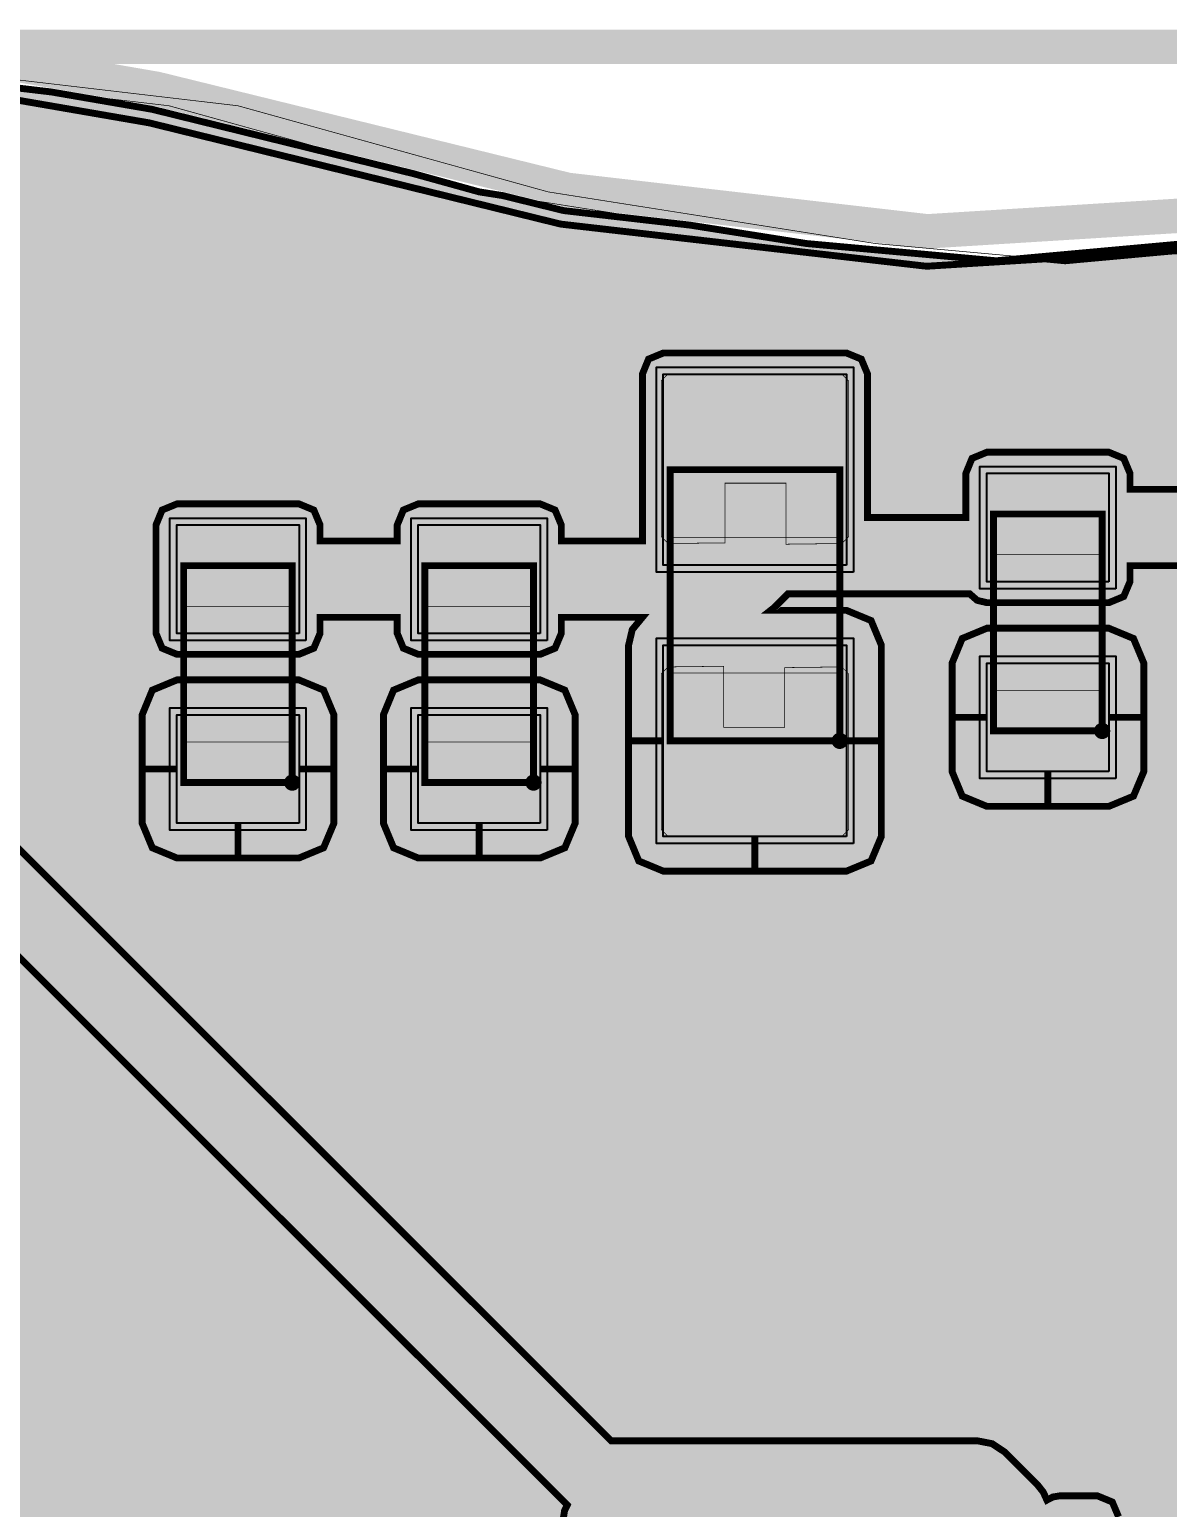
# Model space of a CAD drawing. Header units: millimetres. Extents: x 6.1 to 72.4, y 74.5 to 143.5.
# Drawn here: x 28.82 to 37.2, y 126.57 to 137.47 of the extents above; entities that cross this region are included whole.
import ezdxf

# ---------------------------------------------------------------- set-up
doc = ezdxf.new("R2010")
doc.units = ezdxf.units.MM
doc.header["$MEASUREMENT"] = 0
for name, color, linetype, true_color in [('Board-Outline-Layer', 7, 'Continuous', 0xff00ff), ('Bottom-Layer', 7, 'Continuous', 0x0000ff), ('Component-Marking-Layer', 7, 'Continuous', 0x66ffcc), ('Component-Shape-Layer', 7, 'Continuous', 0x00cccc), ('Pin-Soldering-Layer', 7, 'Continuous', 0xcc9999), ('Top-Layer', 7, 'Continuous', 0xff0000), ('Top-Paste-Mask-Layer', 7, 'Continuous', 0x808080), ('Top-Silkscreen-Layer', 7, 'Continuous', 0xffcc00), ('Top-Solder-Mask-Layer', 7, 'Continuous', 0x800080)]:
    doc.layers.add(name, color=color, linetype=linetype, true_color=true_color)

msp = doc.modelspace()

# ---------------------------------------------------------------- hatches: boundary and pattern name
at = {"layer": 'Bottom-Layer'}
msp.add_hatch(color=256, dxfattribs=at).paths.add_polyline_path([(27.051, 137.033), (27.341, 137.066), (28.2, 137.039), (29.699, 136.78), (32.721, 136.036), (32.736, 136.033), (32.752, 136.031), (35.407, 135.725), (35.429, 135.723), (35.45, 135.724), (36.302, 135.777), (36.449, 135.763), (37.225, 135.834), (38.532, 135.915), (38.54, 135.915), (38.548, 135.916), (39.654, 136.055), (43.491, 136.403), (44.642, 136.467), (47.246, 136.107), (48.5, 135.478), (49.972, 134.452), (51.433, 133.28), (52.669, 132.217), (53.935, 131.053), (54.899, 129.947), (55.512, 128.898), (56.028, 127.632), (56.66, 125.969), (56.666, 125.955), (56.672, 125.941), (57.238, 124.872), (57.248, 124.854), (57.261, 124.837), (57.927, 123.979), (57.933, 123.972), (57.939, 123.965), (59.394, 122.369), (60.23, 121.095), (60.88, 119.29), (61.259, 117.291), (61.721, 113.314), (61.721, 113.308), (61.722, 113.302), (62.427, 109.098), (62.729, 106.955), (62.875, 104.864), (62.818, 103.201), (62.677, 101.789), (62.461, 100.267), (62.171, 98.799), (61.816, 97.565), (59.764, 94.286), (56.716, 92.266), (53.212, 90.857), (53.202, 90.853), (53.192, 90.848), (49.744, 89.104), (49.711, 89.084), (49.682, 89.059), (47.234, 86.696), (47.219, 86.68), (47.206, 86.663), (45.971, 84.939), (44.795, 83.368), (43.404, 82.075), (41.494, 81.147), (40.553, 80.92), (39.995, 80.866), (38.106, 80.9), (38.101, 80.9), (38.097, 80.9), (35.432, 80.855), (34.29, 80.899), (33.02, 81.153), (31.941, 81.915), (28.893, 84.709), (26.289, 86.487), (17.653, 88.773), (14.224, 90.551), (12.319, 92.583), (11.43, 94.615), (10.668, 96.393), (10.516, 97.531), (11.093, 102.249), (6.718, 112.093), (20.665, 115.792), (18.923, 121.285), (11.684, 121.031), (12.827, 124.333), (13.462, 129.159), (14.605, 130.81), (16.002, 131.826), (18.161, 132.207), (20.828, 132.842), (23.241, 134.747), (24.638, 135.89), (25.781, 136.779)])
at = {"layer": 'Component-Marking-Layer'}
for points in [[(36.662, 132.296, 1), (36.782, 132.296, 1)], [(36.662, 132.296, 1), (36.782, 132.296, 1)], [(34.728, 132.223, 1), (34.848, 132.223, 1)], [(34.728, 132.223, 1), (34.848, 132.223, 1)], [(30.693, 131.915, 1), (30.813, 131.915, 1)], [(30.693, 131.915, 1), (30.813, 131.915, 1)], [(32.471, 131.915, 1), (32.591, 131.915, 1)], [(32.471, 131.915, 1), (32.591, 131.915, 1)]]:
    msp.add_hatch(color=256, dxfattribs=at).paths.add_polyline_path(points)
at = {"layer": 'Pin-Soldering-Layer'}
for points in [[(33.538, 134.223), (34.788, 134.223), (34.788, 133.723), (33.538, 133.723)], [(33.538, 134.223), (34.788, 134.223), (34.788, 133.723), (33.538, 133.723)], [(36.722, 133.896), (35.922, 133.896), (35.922, 133.596), (36.722, 133.596)], [(36.722, 133.896), (35.922, 133.896), (35.922, 133.596), (36.722, 133.596)], [(30.753, 133.515), (29.953, 133.515), (29.953, 133.215), (30.753, 133.215)], [(30.753, 133.515), (29.953, 133.515), (29.953, 133.215), (30.753, 133.215)], [(32.531, 133.515), (31.731, 133.515), (31.731, 133.215), (32.531, 133.215)], [(32.531, 133.515), (31.731, 133.515), (31.731, 133.215), (32.531, 133.215)], [(34.788, 132.223), (33.538, 132.223), (33.538, 132.723), (34.788, 132.723)], [(34.788, 132.223), (33.538, 132.223), (33.538, 132.723), (34.788, 132.723)], [(36.722, 132.296), (35.922, 132.296), (35.922, 132.596), (36.722, 132.596)], [(36.722, 132.296), (35.922, 132.296), (35.922, 132.596), (36.722, 132.596)], [(30.753, 131.915), (29.953, 131.915), (29.953, 132.215), (30.753, 132.215)], [(30.753, 131.915), (29.953, 131.915), (29.953, 132.215), (30.753, 132.215)], [(32.531, 131.915), (31.731, 131.915), (31.731, 132.215), (32.531, 132.215)], [(32.531, 131.915), (31.731, 131.915), (31.731, 132.215), (32.531, 132.215)]]:
    msp.add_hatch(color=256, dxfattribs=at).paths.add_polyline_path(points)
at = {"layer": 'Top-Layer'}
for points in [[(6.41, 112.339), (17.673, 115.168), (17.673, 113.485), (17.642, 113.485), (17.533, 113.439), (17.488, 113.33), (17.488, 112.73), (17.531, 112.623), (17.637, 112.576), (17.637, 111.839), (17.528, 111.794), (17.482, 111.684), (17.482, 110.894), (17.488, 110.853), (17.505, 110.814), (17.414, 110.721), (17.38, 110.594), (17.38, 109.804), (17.456, 109.623), (17.637, 109.548), (18.177, 109.548), (18.358, 109.623), (18.434, 109.804), (18.434, 110.594), (18.4, 110.721), (18.309, 110.814), (18.326, 110.853), (18.332, 110.894), (18.332, 111.684), (18.309, 111.765), (18.247, 111.822), (18.247, 112.576), (18.353, 112.623), (18.397, 112.73), (18.397, 113.33), (18.365, 113.424), (18.282, 113.479), (18.282, 115.321), (20.157, 115.792), (18.415, 121.285), (11.176, 121.031), (12.319, 124.333), (12.954, 129.159), (14.097, 130.81), (15.494, 131.826), (17.653, 132.207), (20.32, 132.842), (22.733, 134.747), (24.13, 135.89), (25.273, 136.779), (26.543, 137.033), (27.664, 137.158), (27.723, 137.156), (28.977, 137.008), (29.72, 136.88), (31.652, 136.404), (32.131, 136.271), (32.303, 136.244), (32.746, 136.135), (32.755, 136.133), (32.763, 136.132), (33.685, 136.026), (34.544, 135.89), (35.941, 135.763), (44.323, 136.525), (47.371, 136.144), (49.403, 134.874), (53.975, 130.937), (55.499, 129.032), (56.133, 127.526), (49.049, 134.611), (48.958, 134.672), (48.85, 134.693), (43.16, 134.693), (43.053, 134.672), (42.961, 134.611), (42.701, 134.351), (42.095, 134.351), (41.986, 134.306), (41.941, 134.196), (41.941, 134.124), (41.216, 134.124), (41.216, 134.547), (41.17, 134.657), (41.061, 134.702), (39.711, 134.702), (39.602, 134.657), (39.557, 134.547), (39.557, 133.997), (39.057, 133.997), (39.057, 134.42), (39.011, 134.53), (38.902, 134.575), (37.552, 134.575), (37.443, 134.53), (37.398, 134.42), (37.398, 134.078), (36.927, 134.078), (36.927, 134.196), (36.881, 134.306), (36.772, 134.351), (35.872, 134.351), (35.763, 134.306), (35.718, 134.196), (35.718, 133.87), (34.993, 133.87), (34.993, 134.928), (34.947, 135.038), (34.838, 135.083), (33.488, 135.083), (33.379, 135.038), (33.334, 134.928), (33.334, 133.697), (32.736, 133.697), (32.736, 133.815), (32.69, 133.925), (32.581, 133.97), (31.681, 133.97), (31.572, 133.925), (31.527, 133.815), (31.527, 133.697), (30.958, 133.697), (30.958, 133.815), (30.912, 133.925), (30.803, 133.97), (29.903, 133.97), (29.794, 133.925), (29.749, 133.815), (29.749, 133.015), (29.794, 132.906), (29.903, 132.861), (30.803, 132.861), (30.912, 132.906), (30.958, 133.015), (30.958, 133.134), (31.527, 133.134), (31.527, 133.015), (31.572, 132.906), (31.681, 132.861), (32.581, 132.861), (32.69, 132.906), (32.736, 133.015), (32.736, 133.134), (33.334, 133.134), (33.259, 133.043), (33.232, 132.928), (33.232, 131.518), (33.307, 131.337), (33.488, 131.262), (34.838, 131.262), (35.019, 131.337), (35.095, 131.518), (35.095, 132.928), (35.019, 133.11), (34.838, 133.185), (34.279, 133.185), (34.298, 133.2), (34.316, 133.216), (34.407, 133.307), (35.746, 133.307), (35.801, 133.259), (35.872, 133.242), (36.772, 133.242), (36.881, 133.287), (36.927, 133.396), (36.927, 133.515), (37.398, 133.515), (37.398, 133.01), (37.443, 132.901), (37.552, 132.856), (38.902, 132.856), (39.011, 132.901), (39.057, 133.01), (39.057, 133.434), (39.557, 133.434), (39.557, 133.137), (39.602, 133.028), (39.711, 132.983), (41.061, 132.983), (41.17, 133.028), (41.216, 133.137), (41.216, 133.561), (41.941, 133.561), (41.941, 133.396), (41.986, 133.287), (42.095, 133.242), (42.701, 133.242), (42.89, 133.053), (42.095, 133.053), (41.914, 132.978), (41.839, 132.796), (41.839, 131.996), (41.914, 131.815), (42.095, 131.74), (42.995, 131.74), (43.176, 131.815), (43.252, 131.996), (43.252, 132.692), (43.788, 132.156), (43.788, 131.943), (38.302, 126.457), (36.843, 126.457), (36.843, 126.501), (36.797, 126.61), (36.688, 126.655), (36.408, 126.655), (36.359, 126.647), (36.315, 126.624), (36.288, 126.683), (36.247, 126.735), (36.003, 126.979), (35.911, 127.04), (35.804, 127.061), (33.103, 127.061), (27.706, 132.459), (27.706, 132.992), (27.695, 133.069), (27.664, 133.14), (27.803, 133.22), (27.875, 133.314), (27.86, 133.431), (27.155, 134.653), (27.061, 134.725), (26.944, 134.709), (25.775, 134.034), (25.703, 133.94), (25.718, 133.823), (26.423, 132.602), (26.517, 132.53), (26.634, 132.545), (27.143, 132.839), (27.143, 132.342), (27.164, 132.235), (27.225, 132.143), (32.78, 126.588), (32.76, 126.546), (32.753, 126.501), (32.753, 125.851), (32.755, 125.832), (32.758, 125.813), (32.717, 125.78), (32.683, 125.738), (32.664, 125.742), (32.646, 125.743), (31.996, 125.743), (31.968, 125.74), (31.941, 125.733), (29.102, 125.733), (28.65, 126.184), (28.597, 126.459), (28.395, 126.652), (28.118, 126.691), (27.869, 126.563), (27.741, 126.315), (27.781, 126.038), (27.973, 125.835), (28.248, 125.782), (28.783, 125.247), (28.79, 125.24), (28.798, 125.233), (23.251, 125.233), (21.936, 126.548), (22.019, 126.573), (22.038, 126.58), (22.056, 126.59), (22.167, 126.541), (22.288, 126.548), (22.67, 126.665), (22.822, 126.79), (22.84, 126.986), (22.446, 128.277), (22.321, 128.428), (22.125, 128.447), (21.743, 128.33), (21.639, 128.269), (21.575, 128.166), (21.554, 128.164), (21.534, 128.16), (21.151, 128.043), (21.089, 128.006), (21.05, 127.945), (20.984, 127.974), (20.912, 127.97), (20.53, 127.853), (20.467, 127.816), (20.429, 127.755), (20.363, 127.784), (20.291, 127.779), (19.908, 127.663), (19.846, 127.626), (19.807, 127.565), (19.741, 127.594), (19.669, 127.589), (19.286, 127.472), (19.195, 127.397), (19.184, 127.28), (19.436, 126.455), (19.436, 125.375), (19.186, 125.126), (17.285, 125.126), (19.245, 125.725), (19.337, 125.8), (19.348, 125.918), (18.763, 127.831), (18.688, 127.922), (18.57, 127.933), (16.562, 127.319), (16.471, 127.244), (16.459, 127.126), (17.044, 125.214), (17.071, 125.163), (17.114, 125.126), (16.202, 125.126), (16.081, 125.578), (16.009, 125.672), (15.891, 125.687), (15.167, 125.493), (15.073, 125.421), (15.058, 125.304), (15.316, 124.338), (15.388, 124.244), (15.506, 124.229), (16.23, 124.423), (16.308, 124.472), (16.344, 124.557), (19.304, 124.557), (19.413, 124.578), (19.505, 124.64), (19.921, 125.056), (19.983, 125.149), (20.005, 125.257), (20.005, 125.957), (20.143, 125.999), (20.143, 125.185), (20.001, 124.951), (20.017, 124.678), (20.186, 124.463), (20.447, 124.382), (20.708, 124.463), (20.877, 124.678), (20.893, 124.951), (20.752, 125.185), (20.752, 126.186), (20.776, 126.193), (20.838, 126.229), (20.876, 126.29), (20.943, 126.262), (21.015, 126.266), (21.115, 126.297), (21.341, 126.095), (21.639, 126.039), (22.932, 124.747), (23.024, 124.685), (23.133, 124.664), (31.861, 124.664), (31.846, 124.627), (31.841, 124.588), (31.841, 124.308), (31.853, 124.249), (31.887, 124.198), (31.853, 124.148), (31.841, 124.088), (31.841, 123.808), (31.846, 123.769), (31.861, 123.733), (31.323, 123.733), (31.323, 123.741), (31.278, 123.85), (31.169, 123.895), (29.792, 123.895), (29.682, 123.85), (29.637, 123.741), (29.637, 122.608), (29.682, 122.499), (29.792, 122.453), (31.056, 122.453), (30.934, 122.332), (29.836, 122.332), (28.776, 123.391), (28.684, 123.453), (28.575, 123.475), (27.006, 123.475), (26.897, 123.453), (26.805, 123.391), (26.399, 122.986), (25.347, 122.986), (25.238, 122.941), (25.193, 122.831), (25.193, 122.332), (23.954, 122.332), (23.904, 122.432), (23.8, 122.472), (23.01, 122.472), (22.968, 122.466), (22.93, 122.449), (22.836, 122.541), (22.71, 122.574), (21.92, 122.574), (21.739, 122.499), (21.663, 122.317), (21.663, 121.777), (21.739, 121.596), (21.92, 121.521), (22.71, 121.521), (22.836, 121.554), (22.93, 121.645), (22.968, 121.628), (23.01, 121.623), (23.8, 121.623), (23.904, 121.663), (23.954, 121.763), (25.193, 121.763), (25.193, 121.431), (25.238, 121.322), (25.347, 121.277), (26.547, 121.277), (26.656, 121.322), (26.702, 121.431), (26.702, 122.484), (26.893, 122.675), (26.893, 121.431), (26.938, 121.322), (27.047, 121.277), (28.247, 121.277), (28.356, 121.322), (28.402, 121.431), (28.402, 122.831), (28.397, 122.87), (28.383, 122.906), (28.457, 122.906), (29.517, 121.846), (29.574, 121.802), (29.641, 121.773), (29.638, 121.757), (29.637, 121.741), (29.637, 121.459), (29.48, 121.459), (29.371, 121.437), (29.279, 121.375), (28.402, 120.498), (28.402, 120.631), (28.356, 120.74), (28.247, 120.786), (27.047, 120.786), (26.938, 120.74), (26.893, 120.631), (26.893, 119.231), (26.919, 119.144), (26.991, 119.087), (26.806, 118.903), (25.137, 118.903), (23.955, 120.085), (23.955, 120.412), (23.909, 120.522), (23.8, 120.567), (23.01, 120.567), (22.968, 120.561), (22.93, 120.544), (22.836, 120.636), (22.71, 120.669), (21.92, 120.669), (21.739, 120.594), (21.663, 120.412), (21.663, 119.872), (21.739, 119.691), (21.92, 119.616), (22.71, 119.616), (22.836, 119.649), (22.93, 119.74), (22.968, 119.723), (23.01, 119.718), (23.517, 119.718), (24.818, 118.417), (24.91, 118.355), (25.019, 118.334), (26.924, 118.334), (27.033, 118.355), (27.125, 118.417), (27.785, 119.077), (28.247, 119.077), (28.356, 119.122), (28.402, 119.231), (28.402, 119.693), (29.598, 120.89), (29.637, 120.89), (29.637, 120.608), (29.682, 120.499), (29.792, 120.453), (31.169, 120.453), (31.278, 120.499), (31.323, 120.608), (31.323, 121.741), (31.308, 121.806), (31.267, 121.86), (31.841, 122.434), (31.841, 122.308), (31.853, 122.249), (31.887, 122.198), (31.853, 122.148), (31.841, 122.088), (31.841, 121.808), (31.843, 121.783), (31.85, 121.758), (31.85, 119.878), (31.046, 119.074), (30.77, 119.023), (30.575, 118.82), (30.535, 118.543), (30.663, 118.293), (30.913, 118.165), (31.19, 118.206), (31.393, 118.4), (31.444, 118.676), (32.33, 119.562), (32.391, 119.654), (32.413, 119.761), (32.413, 121.642), (32.424, 121.654), (32.646, 121.654), (32.664, 121.655), (32.683, 121.658), (32.717, 121.617), (32.758, 121.583), (32.755, 121.565), (32.753, 121.546), (32.753, 121.298), (32.746, 121.26), (32.743, 121.221), (32.743, 119.28), (29.338, 115.875), (23.968, 115.875), (23.851, 115.852), (23.753, 115.786), (21.429, 113.462), (19.523, 113.462), (19.484, 113.479), (19.442, 113.485), (18.842, 113.485), (18.733, 113.439), (18.688, 113.33), (18.688, 112.73), (18.733, 112.621), (18.842, 112.576), (18.893, 112.576), (18.893, 111.838), (18.793, 111.788), (18.753, 111.684), (18.753, 110.894), (18.758, 110.853), (18.775, 110.814), (18.684, 110.721), (18.65, 110.594), (18.65, 109.804), (18.726, 109.623), (18.907, 109.548), (19.447, 109.548), (19.628, 109.623), (19.704, 109.804), (19.704, 110.594), (19.67, 110.721), (19.579, 110.814), (19.596, 110.853), (19.602, 110.894), (19.602, 111.684), (19.561, 111.788), (19.462, 111.838), (19.462, 112.577), (19.558, 112.628), (19.597, 112.73), (19.597, 112.853), (21.555, 112.853), (21.672, 112.876), (21.77, 112.942), (24.094, 115.266), (29.464, 115.266), (29.581, 115.289), (29.679, 115.355), (33.244, 118.919), (33.244, 118.492), (33.208, 118.441), (33.195, 118.38), (33.195, 117.84), (33.241, 117.731), (33.35, 117.686), (34.14, 117.686), (34.235, 117.719), (34.29, 117.803), (34.345, 117.719), (34.44, 117.686), (34.554, 117.686), (34.554, 116.949), (34.395, 116.718), (34.4, 116.437), (34.568, 116.212), (34.835, 116.127), (35.102, 116.212), (35.27, 116.437), (35.275, 116.718), (35.117, 116.949), (35.117, 117.686), (35.23, 117.686), (35.339, 117.731), (35.385, 117.84), (35.385, 118.38), (35.339, 118.49), (35.23, 118.535), (34.44, 118.535), (34.345, 118.502), (34.29, 118.417), (34.235, 118.502), (34.14, 118.535), (33.813, 118.535), (33.813, 120.774), (33.858, 120.75), (33.908, 120.741), (34.188, 120.741), (34.248, 120.753), (34.298, 120.787), (34.348, 120.753), (34.408, 120.741), (34.688, 120.741), (34.748, 120.753), (34.798, 120.787), (34.848, 120.753), (34.908, 120.741), (35.188, 120.741), (35.227, 120.746), (35.264, 120.761), (35.264, 120.535), (35.285, 120.426), (35.347, 120.334), (36.772, 118.909), (36.864, 118.847), (36.973, 118.826), (37.765, 118.826), (37.765, 118.544), (37.81, 118.435), (37.92, 118.389), (39.297, 118.389), (39.406, 118.435), (39.451, 118.544), (39.451, 119.677), (39.449, 119.704), (39.441, 119.731), (39.506, 119.731), (40.356, 118.881), (40.356, 116.205), (40.377, 116.096), (40.439, 116.004), (42.852, 113.591), (42.944, 113.529), (43.053, 113.508), (46.722, 113.508), (46.71, 113.46), (46.706, 113.411), (46.706, 111.674), (46.558, 111.674), (46.449, 111.629), (46.404, 111.52), (46.404, 110.713), (46.449, 110.604), (46.558, 110.559), (47.145, 110.559), (48.23, 109.475), (48.23, 105.57), (47.755, 105.348), (47.675, 105.261), (47.68, 105.143), (47.997, 104.463), (48.084, 104.383), (48.202, 104.388), (49.026, 104.772), (51.344, 104.772), (51.453, 104.794), (51.546, 104.856), (53.602, 106.912), (53.622, 106.917), (53.64, 106.924), (54.547, 107.347), (54.626, 107.434), (54.621, 107.552), (54.304, 108.232), (54.217, 108.312), (54.099, 108.307), (53.193, 107.884), (53.113, 107.797), (53.118, 107.679), (53.26, 107.375), (51.227, 105.341), (49.032, 105.341), (48.866, 105.696), (48.838, 105.737), (48.799, 105.768), (48.799, 109.592), (48.777, 109.701), (48.715, 109.794), (47.577, 110.932), (47.577, 111.52), (47.531, 111.629), (47.422, 111.674), (47.275, 111.674), (47.275, 113.293), (49.068, 115.087), (49.349, 115.087), (50.022, 114.413), (50.131, 114.368), (50.241, 114.413), (51.195, 115.368), (51.241, 115.477), (51.195, 115.586), (50.198, 116.583), (50.089, 116.628), (49.98, 116.583), (49.052, 115.656), (48.95, 115.656), (48.841, 115.634), (48.749, 115.572), (47.253, 114.077), (43.171, 114.077), (40.925, 116.323), (40.925, 116.594), (40.981, 116.539), (41.057, 116.519), (41.656, 116.519), (42.449, 115.725), (42.515, 115.46), (42.719, 115.278), (42.991, 115.245), (43.233, 115.372), (43.36, 115.614), (43.327, 115.886), (43.146, 116.091), (42.88, 116.156), (41.962, 117.074), (41.962, 117.673), (41.916, 117.783), (41.807, 117.828), (41.057, 117.828), (40.981, 117.808), (40.925, 117.753), (40.925, 118.999), (40.903, 119.108), (40.841, 119.2), (39.825, 120.216), (39.733, 120.278), (39.624, 120.3), (36.948, 120.3), (36.507, 120.741), (36.688, 120.741), (36.797, 120.786), (36.843, 120.896), (36.843, 121.546), (36.842, 121.565), (36.838, 121.583), (36.879, 121.617), (36.913, 121.658), (36.932, 121.655), (36.951, 121.654), (37.601, 121.654), (37.628, 121.656), (37.655, 121.664), (40.816, 121.664), (40.816, 121.254), (40.861, 121.145), (40.97, 121.1), (41.834, 121.1), (41.943, 121.145), (41.989, 121.254), (41.989, 122.061), (41.982, 122.105), (41.963, 122.146), (42.427, 122.144), (44.308, 120.263), (44.4, 120.201), (44.509, 120.18), (51.307, 120.18), (51.25, 120.123), (51.23, 120.046), (51.23, 119.927), (42.019, 119.927), (41.989, 119.958), (41.989, 120.554), (41.943, 120.663), (41.834, 120.709), (41.242, 120.709), (40.848, 121.103), (40.756, 121.164), (40.649, 121.186), (40.114, 121.186), (39.883, 121.344), (39.602, 121.339), (39.377, 121.171), (39.292, 120.904), (39.377, 120.637), (39.602, 120.469), (39.883, 120.464), (40.114, 120.623), (40.532, 120.623), (40.816, 120.339), (40.816, 119.748), (40.861, 119.638), (40.97, 119.593), (41.549, 119.593), (41.7, 119.442), (41.793, 119.38), (41.901, 119.358), (51.23, 119.358), (51.23, 119.24), (51.275, 119.13), (51.384, 119.085), (52.248, 119.085), (52.357, 119.13), (52.403, 119.24), (52.403, 119.358), (53.008, 119.358), (53.008, 119.24), (53.053, 119.13), (53.162, 119.085), (54.026, 119.085), (54.135, 119.13), (54.181, 119.24), (54.181, 119.485), (54.365, 119.485), (56.612, 117.239), (56.612, 116.078), (56.633, 115.969), (56.695, 115.877), (61.057, 111.515), (61.057, 97.273), (58.048, 94.265), (57.141, 94.265), (52.57, 98.836), (52.57, 99.183), (52.548, 99.292), (52.486, 99.384), (52.1, 99.771), (52.008, 99.833), (51.899, 99.854), (51.31, 99.854), (51.297, 99.854), (51.285, 99.853), (50.179, 99.757), (50.17, 99.762), (50.161, 99.766), (49.97, 99.839), (50.024, 100.323), (50.01, 100.447), (49.943, 100.553), (49.581, 100.916), (49.703, 100.874), (49.83, 100.897), (50.737, 101.32), (50.869, 101.465), (50.861, 101.661), (50.544, 102.341), (50.399, 102.473), (50.203, 102.465), (49.297, 102.042), (49.164, 101.897), (49.172, 101.701), (49.489, 101.021), (49.498, 101.005), (49.508, 100.989), (46.818, 103.679), (46.818, 104.47), (47.191, 104.844), (47.253, 104.936), (47.275, 105.045), (47.275, 109.052), (47.422, 109.052), (47.531, 109.097), (47.577, 109.207), (47.577, 110.013), (47.531, 110.122), (47.422, 110.168), (46.558, 110.168), (46.449, 110.122), (46.404, 110.013), (46.404, 109.886), (44.778, 109.886), (44.743, 109.892), (44.708, 109.895), (43.017, 109.895), (41.962, 111.023), (41.962, 111.673), (41.916, 111.783), (41.807, 111.828), (41.737, 111.828), (41.737, 112.746), (41.713, 112.863), (41.647, 112.962), (41.48, 113.129), (41.414, 113.395), (41.21, 113.576), (40.938, 113.609), (40.696, 113.482), (40.569, 113.24), (40.602, 112.969), (40.784, 112.764), (41.049, 112.699), (41.128, 112.62), (41.128, 111.828), (41.057, 111.828), (40.948, 111.783), (40.903, 111.673), (40.903, 110.673), (40.948, 110.564), (41.057, 110.519), (41.654, 110.519), (42.686, 109.416), (42.78, 109.349), (42.893, 109.325), (44.646, 109.325), (44.681, 109.319), (44.716, 109.317), (46.404, 109.317), (46.404, 109.207), (46.449, 109.097), (46.558, 109.052), (46.706, 109.052), (46.706, 105.163), (46.512, 104.97), (45.253, 104.97), (45.144, 104.924), (45.099, 104.815), (45.099, 103.465), (45.144, 103.356), (45.253, 103.311), (46.389, 103.311), (49.449, 100.251), (49.416, 99.954), (49.396, 99.929), (49.381, 99.9), (48.985, 98.868), (48.988, 98.75), (49.073, 98.669), (49.654, 98.446), (49.773, 98.449), (49.854, 98.535), (50.102, 99.18), (51.189, 99.274), (51.169, 99.248), (51.154, 99.219), (50.758, 98.188), (50.761, 98.069), (50.847, 97.988), (51.428, 97.765), (51.546, 97.768), (51.627, 97.854), (52.001, 98.826), (52.001, 98.718), (52.022, 98.609), (52.084, 98.517), (56.822, 93.779), (56.914, 93.717), (57.023, 93.696), (58.166, 93.696), (58.275, 93.717), (58.367, 93.779), (61.542, 96.954), (61.604, 97.046), (61.626, 97.155), (61.626, 111.633), (61.604, 111.742), (61.542, 111.834), (57.181, 116.196), (57.181, 117.239), (57.859, 117.918), (57.921, 118.01), (57.943, 118.119), (57.943, 119.608), (59.057, 118.494), (59.149, 118.433), (59.257, 118.411), (59.511, 118.411), (59.618, 118.433), (59.71, 118.494), (59.889, 118.673), (59.95, 118.764), (59.972, 118.872), (59.972, 121.639), (60.04, 121.571), (60.322, 121.141), (60.748, 119.958), (61.018, 119.108), (61.36, 117.307), (61.822, 113.326), (61.822, 113.322), (61.823, 113.319), (62.528, 109.114), (62.831, 106.966), (62.977, 104.866), (62.919, 103.194), (62.779, 101.777), (62.561, 100.25), (62.27, 98.775), (61.925, 97.574), (61.905, 97.515), (60.16, 94.726), (57.341, 92.583), (54.701, 91.346), (53.25, 90.762), (53.244, 90.76), (53.238, 90.757), (50.633, 89.439), (49.213, 88.773), (47.96, 87.254), (47.305, 86.623), (47.296, 86.613), (47.288, 86.603), (46.406, 85.371), (45.022, 83.693), (43.498, 82.169), (42.419, 81.483), (41.876, 81.219), (40.704, 80.899), (37.576, 80.789), (36.922, 80.778), (33.782, 80.899), (32.512, 81.153), (31.433, 81.915), (28.385, 84.709), (25.781, 86.487), (17.145, 88.773), (13.716, 90.551), (11.811, 92.583), (10.922, 94.615), (10.16, 96.393), (10.008, 97.531), (10.584, 102.241), (6.367, 112.018), (6.365, 112.082)], [(34.838, 133.518), (33.488, 133.518), (33.488, 134.928), (34.838, 134.928)], [(36.772, 133.396), (35.872, 133.396), (35.872, 134.196), (36.772, 134.196)], [(30.803, 133.015), (29.903, 133.015), (29.903, 133.815), (30.803, 133.815)], [(32.581, 133.015), (31.681, 133.015), (31.681, 133.815), (32.581, 133.815)], [(36.772, 131.74), (36.953, 131.815), (37.029, 131.996), (37.029, 132.796), (36.953, 132.978), (36.772, 133.053), (35.872, 133.053), (35.691, 132.978), (35.616, 132.796), (35.616, 131.996), (35.691, 131.815), (35.872, 131.74)], [(34.838, 131.518), (33.488, 131.518), (33.488, 132.928), (34.838, 132.928)], [(36.772, 131.996), (35.872, 131.996), (35.872, 132.796), (36.772, 132.796)], [(30.803, 131.359), (30.984, 131.434), (31.06, 131.615), (31.06, 132.415), (30.984, 132.597), (30.803, 132.672), (29.903, 132.672), (29.722, 132.597), (29.647, 132.415), (29.647, 131.615), (29.722, 131.434), (29.903, 131.359)], [(32.581, 131.359), (32.762, 131.434), (32.838, 131.615), (32.838, 132.415), (32.762, 132.597), (32.581, 132.672), (31.681, 132.672), (31.5, 132.597), (31.425, 132.415), (31.425, 131.615), (31.5, 131.434), (31.681, 131.359)], [(30.803, 131.615), (29.903, 131.615), (29.903, 132.415), (30.803, 132.415)], [(32.581, 131.615), (31.681, 131.615), (31.681, 132.415), (32.581, 132.415)]]:
    msp.add_hatch(color=256, dxfattribs=at).paths.add_polyline_path(points)
at = {"layer": 'Top-Paste-Mask-Layer'}
for points in [[(33.523, 134.928), (34.803, 134.928), (34.853, 134.878), (34.853, 133.728), (34.803, 133.678), (34.393, 133.673), (34.393, 134.123), (33.943, 134.123), (33.943, 133.683), (33.523, 133.678), (33.473, 133.728), (33.473, 134.878)], [(33.523, 134.928), (34.803, 134.928), (34.853, 134.878), (34.853, 133.728), (34.803, 133.678), (34.393, 133.673), (34.393, 134.123), (33.943, 134.123), (33.943, 133.683), (33.523, 133.678), (33.473, 133.728), (33.473, 134.878)], [(36.772, 133.396), (35.872, 133.396), (35.872, 134.196), (36.772, 134.196)], [(30.803, 133.015), (29.903, 133.015), (29.903, 133.815), (30.803, 133.815)], [(32.581, 133.015), (31.681, 133.015), (31.681, 133.815), (32.581, 133.815)], [(34.803, 131.518), (33.523, 131.518), (33.473, 131.568), (33.473, 132.718), (33.523, 132.768), (33.933, 132.773), (33.933, 132.323), (34.383, 132.323), (34.383, 132.763), (34.803, 132.768), (34.853, 132.718), (34.853, 131.568)], [(34.803, 131.518), (33.523, 131.518), (33.473, 131.568), (33.473, 132.718), (33.523, 132.768), (33.933, 132.773), (33.933, 132.323), (34.383, 132.323), (34.383, 132.763), (34.803, 132.768), (34.853, 132.718), (34.853, 131.568)], [(36.772, 131.996), (35.872, 131.996), (35.872, 132.796), (36.772, 132.796)], [(30.803, 131.615), (29.903, 131.615), (29.903, 132.415), (30.803, 132.415)], [(32.581, 131.615), (31.681, 131.615), (31.681, 132.415), (32.581, 132.415)]]:
    msp.add_hatch(color=256, dxfattribs=at).paths.add_polyline_path(points)
at = {"layer": 'Top-Solder-Mask-Layer'}
for points in [[(34.889, 133.467), (33.437, 133.467), (33.437, 134.979), (34.889, 134.979)], [(36.823, 133.345), (35.821, 133.345), (35.821, 134.247), (36.823, 134.247)], [(30.854, 132.964), (29.852, 132.964), (29.852, 133.866), (30.854, 133.866)], [(32.632, 132.964), (31.63, 132.964), (31.63, 133.866), (32.632, 133.866)], [(34.889, 131.467), (33.437, 131.467), (33.437, 132.979), (34.889, 132.979)], [(36.823, 131.945), (35.821, 131.945), (35.821, 132.847), (36.823, 132.847)], [(30.854, 131.564), (29.852, 131.564), (29.852, 132.466), (30.854, 132.466)], [(32.632, 131.564), (31.63, 131.564), (31.63, 132.466), (32.632, 132.466)]]:
    msp.add_hatch(color=256, dxfattribs=at).paths.add_polyline_path(points)

# ---------------------------------------------------------------- linework, layer by layer
at = {"layer": 'Board-Outline-Layer', "const_width": 0.254}
for points in [[(6.213, 137.341), (63.129, 137.341)], [(56.267, 127.726), (55.743, 129.012), (55.108, 130.097), (54.119, 131.232), (52.839, 132.408), (51.597, 133.478), (50.126, 134.657), (48.632, 135.699), (47.323, 136.355), (44.653, 136.724), (41.596, 136.556), (38.516, 136.171), (35.434, 135.98), (32.781, 136.286), (29.752, 137.031), (28.226, 137.295)]]:
    msp.add_lwpolyline(points, dxfattribs=at)
at = {"layer": 'Bottom-Layer'}
for points, const_width in [([(28.194, 137.16), (30.353, 136.906), (32.639, 136.271), (35.052, 135.89), (36.449, 135.763), (44.831, 136.525), (47.879, 136.144), (49.911, 134.874), (54.483, 130.937), (56.007, 129.032), (57.023, 126.619), (58.166, 123.952), (60.833, 121.285), (61.722, 118.491), (63.119, 109.982), (63.627, 105.029)], 0.00508), ([(28.2, 137.039), (29.699, 136.78), (32.721, 136.036), (32.736, 136.033), (32.752, 136.031), (35.407, 135.725), (35.429, 135.723), (35.45, 135.724), (36.302, 135.777), (36.449, 135.763), (37.225, 135.834), (38.532, 135.915), (38.54, 135.915), (38.548, 135.916), (39.654, 136.055), (43.491, 136.403)], 0.0508)]:
    msp.add_lwpolyline(points, dxfattribs=dict(at, const_width=const_width))
at = {"layer": 'Component-Marking-Layer', "const_width": 0.129}
for points in [[(36.662, 132.296, 1), (36.782, 132.296), (36.782, 132.296, 1), (36.662, 132.296)], [(36.662, 132.296, 1), (36.782, 132.296), (36.782, 132.296, 1), (36.662, 132.296)], [(34.728, 132.223, 1), (34.848, 132.223), (34.848, 132.223, 1), (34.728, 132.223)], [(34.728, 132.223, 1), (34.848, 132.223), (34.848, 132.223, 1), (34.728, 132.223)], [(30.693, 131.915, 1), (30.813, 131.915), (30.813, 131.915, 1), (30.693, 131.915)], [(30.693, 131.915, 1), (30.813, 131.915), (30.813, 131.915, 1), (30.693, 131.915)], [(32.471, 131.915, 1), (32.591, 131.915), (32.591, 131.915, 1), (32.471, 131.915)], [(32.471, 131.915, 1), (32.591, 131.915), (32.591, 131.915, 1), (32.471, 131.915)]]:
    msp.add_lwpolyline(points, format="xyb", dxfattribs=at)
at = {"layer": 'Component-Shape-Layer', "const_width": 0.0508}
for points in [[(34.788, 132.223), (33.538, 132.223), (33.538, 134.223), (34.788, 134.223)], [(34.788, 132.223), (33.538, 132.223), (33.538, 134.223), (34.788, 134.223)], [(36.722, 132.296), (35.922, 132.296), (35.922, 133.896), (36.722, 133.896)], [(36.722, 132.296), (35.922, 132.296), (35.922, 133.896), (36.722, 133.896)], [(30.753, 131.915), (29.953, 131.915), (29.953, 133.515), (30.753, 133.515)], [(30.753, 131.915), (29.953, 131.915), (29.953, 133.515), (30.753, 133.515)], [(32.531, 131.915), (31.731, 131.915), (31.731, 133.515), (32.531, 133.515)], [(32.531, 131.915), (31.731, 131.915), (31.731, 133.515), (32.531, 133.515)]]:
    msp.add_lwpolyline(points, close=True, dxfattribs=at)
at = {"layer": 'Pin-Soldering-Layer', "const_width": 0.00508}
for points in [[(33.538, 134.223), (34.788, 134.223), (34.788, 133.723), (33.538, 133.723)], [(33.538, 134.223), (34.788, 134.223), (34.788, 133.723), (33.538, 133.723)], [(36.722, 133.896), (35.922, 133.896), (35.922, 133.596), (36.722, 133.596)], [(36.722, 133.896), (35.922, 133.896), (35.922, 133.596), (36.722, 133.596)], [(30.753, 133.515), (29.953, 133.515), (29.953, 133.215), (30.753, 133.215)], [(30.753, 133.515), (29.953, 133.515), (29.953, 133.215), (30.753, 133.215)], [(32.531, 133.515), (31.731, 133.515), (31.731, 133.215), (32.531, 133.215)], [(32.531, 133.515), (31.731, 133.515), (31.731, 133.215), (32.531, 133.215)], [(34.788, 132.223), (33.538, 132.223), (33.538, 132.723), (34.788, 132.723)], [(34.788, 132.223), (33.538, 132.223), (33.538, 132.723), (34.788, 132.723)], [(36.722, 132.296), (35.922, 132.296), (35.922, 132.596), (36.722, 132.596)], [(36.722, 132.296), (35.922, 132.296), (35.922, 132.596), (36.722, 132.596)], [(30.753, 131.915), (29.953, 131.915), (29.953, 132.215), (30.753, 132.215)], [(30.753, 131.915), (29.953, 131.915), (29.953, 132.215), (30.753, 132.215)], [(32.531, 131.915), (31.731, 131.915), (31.731, 132.215), (32.531, 132.215)], [(32.531, 131.915), (31.731, 131.915), (31.731, 132.215), (32.531, 132.215)]]:
    msp.add_lwpolyline(points, close=True, dxfattribs=at)
at = {"layer": 'Top-Layer'}
for points, const_width in [([(27.686, 137.16), (29.845, 136.906), (32.131, 136.271), (34.544, 135.89), (35.941, 135.763), (44.323, 136.525), (47.371, 136.144), (49.403, 134.874), (53.975, 130.937), (55.499, 129.032), (56.515, 126.619), (57.658, 123.952), (60.325, 121.285), (61.214, 118.491), (62.611, 109.982), (63.119, 105.029)], 0.00508), ([(27.723, 137.156), (28.977, 137.008), (29.72, 136.88), (31.652, 136.404), (32.131, 136.271), (32.303, 136.244), (32.746, 136.135), (32.755, 136.133), (32.763, 136.132), (33.685, 136.026), (34.544, 135.89), (35.941, 135.763), (44.323, 136.525)], 0.0508), ([(37.398, 134.078), (36.927, 134.078), (36.927, 134.196), (36.881, 134.306), (36.772, 134.351), (35.872, 134.351), (35.763, 134.306), (35.718, 134.196), (35.718, 133.87), (34.993, 133.87), (34.993, 134.928), (34.947, 135.038), (34.838, 135.083), (33.488, 135.083), (33.379, 135.038), (33.334, 134.928), (33.334, 133.697), (32.736, 133.697), (32.736, 133.815), (32.69, 133.925), (32.581, 133.97), (31.681, 133.97), (31.572, 133.925), (31.527, 133.815), (31.527, 133.697), (30.958, 133.697), (30.958, 133.815), (30.912, 133.925), (30.803, 133.97), (29.903, 133.97), (29.794, 133.925), (29.749, 133.815), (29.749, 133.015), (29.794, 132.906), (29.903, 132.861), (30.803, 132.861), (30.912, 132.906), (30.958, 133.015), (30.958, 133.134), (31.527, 133.134), (31.527, 133.015), (31.572, 132.906), (31.681, 132.861), (32.581, 132.861), (32.69, 132.906), (32.736, 133.015), (32.736, 133.134), (33.334, 133.134), (33.259, 133.043), (33.232, 132.928), (33.232, 131.518), (33.307, 131.337), (33.488, 131.262), (34.838, 131.262), (35.019, 131.337), (35.095, 131.518), (35.095, 132.928), (35.019, 133.11), (34.838, 133.185), (34.279, 133.185), (34.298, 133.2), (34.316, 133.216), (34.407, 133.307), (35.746, 133.307), (35.801, 133.259), (35.872, 133.242), (36.772, 133.242), (36.881, 133.287), (36.927, 133.396), (36.927, 133.515), (37.398, 133.515)], 0.0508), ([(36.114, 133.588), (36.322, 133.796)], 0.254), ([(36.322, 133.796), (38.146, 133.796)], 0.254), ([(34.117, 133.415), (34.29, 133.588)], 0.254), ([(34.29, 133.588), (36.114, 133.588)], 0.254), ([(30.353, 133.415), (32.131, 133.415)], 0.254), ([(32.131, 133.415), (34.117, 133.415)], 0.254), ([(27.424, 132.342), (32.987, 126.78)], 0.254), ([(36.843, 126.501), (36.797, 126.61), (36.688, 126.655), (36.408, 126.655), (36.359, 126.647), (36.315, 126.624), (36.288, 126.683), (36.247, 126.735), (36.003, 126.979), (35.911, 127.04), (35.804, 127.061), (33.103, 127.061), (27.706, 132.459)], 0.0508), ([(35.875, 132.396), (35.616, 132.396)], 0.0508), ([(36.77, 132.396), (37.029, 132.396)], 0.0508), ([(33.491, 132.223), (33.232, 132.223)], 0.0508), ([(34.836, 132.223), (35.095, 132.223)], 0.0508), ([(27.225, 132.143), (32.78, 126.588), (32.76, 126.546), (32.753, 126.501), (32.753, 125.851), (32.755, 125.832), (32.758, 125.813), (32.717, 125.78), (32.683, 125.738), (32.664, 125.742), (32.646, 125.743), (31.996, 125.743), (31.968, 125.74), (31.941, 125.733), (29.102, 125.733), (28.65, 126.184)], 0.0508), ([(29.906, 132.015), (29.647, 132.015)], 0.0508), ([(30.801, 132.015), (31.06, 132.015)], 0.0508), ([(31.684, 132.015), (31.425, 132.015)], 0.0508), ([(32.579, 132.015), (32.838, 132.015)], 0.0508), ([(36.322, 131.999), (36.322, 131.74)], 0.0508), ([(30.353, 131.618), (30.353, 131.359)], 0.0508), ([(32.131, 131.618), (32.131, 131.359)], 0.0508), ([(34.163, 131.521), (34.163, 131.262)], 0.0508), ([(32.987, 126.78), (35.804, 126.78)], 0.254), ([(35.804, 126.78), (36.048, 126.535)], 0.254), ([(36.048, 126.535), (36.048, 126.176)], 0.254)]:
    msp.add_lwpolyline(points, dxfattribs=dict(at, const_width=const_width))
for points in [[(34.838, 133.518), (33.488, 133.518), (33.488, 134.928), (34.838, 134.928)], [(36.772, 133.396), (35.872, 133.396), (35.872, 134.196), (36.772, 134.196)], [(30.803, 133.015), (29.903, 133.015), (29.903, 133.815), (30.803, 133.815)], [(32.581, 133.015), (31.681, 133.015), (31.681, 133.815), (32.581, 133.815)], [(34.838, 131.518), (33.488, 131.518), (33.488, 132.928), (34.838, 132.928)], [(36.772, 131.996), (35.872, 131.996), (35.872, 132.796), (36.772, 132.796)], [(30.803, 131.615), (29.903, 131.615), (29.903, 132.415), (30.803, 132.415)], [(32.581, 131.615), (31.681, 131.615), (31.681, 132.415), (32.581, 132.415)]]:
    msp.add_lwpolyline(points, close=True, dxfattribs=at)
at = {"layer": 'Top-Layer', "const_width": 0.0508}
for points in [[(36.772, 131.74), (36.953, 131.815), (37.029, 131.996), (37.029, 132.796), (36.953, 132.978), (36.772, 133.053), (35.872, 133.053), (35.691, 132.978), (35.616, 132.796), (35.616, 131.996), (35.691, 131.815), (35.872, 131.74)], [(30.803, 131.359), (30.984, 131.434), (31.06, 131.615), (31.06, 132.415), (30.984, 132.597), (30.803, 132.672), (29.903, 132.672), (29.722, 132.597), (29.647, 132.415), (29.647, 131.615), (29.722, 131.434), (29.903, 131.359)], [(32.581, 131.359), (32.762, 131.434), (32.838, 131.615), (32.838, 132.415), (32.762, 132.597), (32.581, 132.672), (31.681, 132.672), (31.5, 132.597), (31.425, 132.415), (31.425, 131.615), (31.5, 131.434), (31.681, 131.359)]]:
    msp.add_lwpolyline(points, close=True, dxfattribs=at)
at = {"layer": 'Top-Paste-Mask-Layer', "const_width": 0.00508}
for points in [[(33.523, 134.928), (34.803, 134.928), (34.853, 134.878), (34.853, 133.728), (34.803, 133.678), (34.393, 133.673), (34.393, 134.123), (33.943, 134.123), (33.943, 133.683), (33.523, 133.678), (33.473, 133.728), (33.473, 134.878)], [(33.523, 134.928), (34.803, 134.928), (34.853, 134.878), (34.853, 133.728), (34.803, 133.678), (34.393, 133.673), (34.393, 134.123), (33.943, 134.123), (33.943, 133.683), (33.523, 133.678), (33.473, 133.728), (33.473, 134.878)], [(34.803, 131.518), (33.523, 131.518), (33.473, 131.568), (33.473, 132.718), (33.523, 132.768), (33.933, 132.773), (33.933, 132.323), (34.383, 132.323), (34.383, 132.763), (34.803, 132.768), (34.853, 132.718), (34.853, 131.568)], [(34.803, 131.518), (33.523, 131.518), (33.473, 131.568), (33.473, 132.718), (33.523, 132.768), (33.933, 132.773), (33.933, 132.323), (34.383, 132.323), (34.383, 132.763), (34.803, 132.768), (34.853, 132.718), (34.853, 131.568)]]:
    msp.add_lwpolyline(points, close=True, dxfattribs=at)
at = {"layer": 'Top-Paste-Mask-Layer'}
for points in [[(36.772, 133.396), (35.872, 133.396), (35.872, 134.196), (36.772, 134.196)], [(30.803, 133.015), (29.903, 133.015), (29.903, 133.815), (30.803, 133.815)], [(32.581, 133.015), (31.681, 133.015), (31.681, 133.815), (32.581, 133.815)], [(36.772, 131.996), (35.872, 131.996), (35.872, 132.796), (36.772, 132.796)], [(30.803, 131.615), (29.903, 131.615), (29.903, 132.415), (30.803, 132.415)], [(32.581, 131.615), (31.681, 131.615), (31.681, 132.415), (32.581, 132.415)]]:
    msp.add_lwpolyline(points, close=True, dxfattribs=at)
at = {"layer": 'Top-Silkscreen-Layer'}
for points, const_width in [([(33.412, 135.187, 0.414), (33.259, 135.034)], 0.152), ([(33.412, 135.187, 0.414), (33.259, 135.034)], 0.152), ([(35.067, 135.034, 0.414), (34.914, 135.187)], 0.152), ([(35.067, 135.034, 0.414), (34.914, 135.187)], 0.152), ([(35.612, 134.176, -0.414), (35.922, 134.486)], 0.254), ([(35.612, 134.176, -0.414), (35.922, 134.486)], 0.254), ([(36.722, 134.486, -0.414), (37.032, 134.176)], 0.254), ([(36.722, 134.486, -0.414), (37.032, 134.176)], 0.254), ([(29.643, 133.795, -0.414), (29.953, 134.105)], 0.254), ([(29.643, 133.795, -0.414), (29.953, 134.105)], 0.254), ([(30.753, 134.105, -0.414), (31.063, 133.795)], 0.254), ([(30.753, 134.105, -0.414), (31.063, 133.795)], 0.254), ([(31.421, 133.795, -0.414), (31.731, 134.105)], 0.254), ([(31.421, 133.795, -0.414), (31.731, 134.105)], 0.254), ([(32.531, 134.105, -0.414), (32.841, 133.795)], 0.254), ([(32.531, 134.105, -0.414), (32.841, 133.795)], 0.254), ([(35.922, 131.706, -0.414), (35.612, 132.016)], 0.254), ([(35.922, 131.706, -0.414), (35.612, 132.016)], 0.254), ([(37.032, 132.016, -0.414), (36.722, 131.706)], 0.254), ([(37.032, 132.016, -0.414), (36.722, 131.706)], 0.254), ([(29.953, 131.325, -0.414), (29.643, 131.635)], 0.254), ([(29.953, 131.325, -0.414), (29.643, 131.635)], 0.254), ([(31.063, 131.635, -0.414), (30.753, 131.325)], 0.254), ([(31.063, 131.635, -0.414), (30.753, 131.325)], 0.254), ([(31.731, 131.325, -0.414), (31.421, 131.635)], 0.254), ([(31.731, 131.325, -0.414), (31.421, 131.635)], 0.254), ([(32.841, 131.635, -0.414), (32.531, 131.325)], 0.254), ([(32.841, 131.635, -0.414), (32.531, 131.325)], 0.254), ([(33.412, 131.26, -0.414), (33.259, 131.412)], 0.152), ([(33.412, 131.26, -0.414), (33.259, 131.412)], 0.152), ([(35.067, 131.412, -0.414), (34.914, 131.26)], 0.152), ([(35.067, 131.412, -0.414), (34.914, 131.26)], 0.152)]:
    msp.add_lwpolyline(points, format="xyb", dxfattribs=dict(at, const_width=const_width))
for points, const_width in [([(34.914, 135.187), (33.412, 135.187)], 0.152), ([(34.914, 135.187), (33.412, 135.187)], 0.152), ([(33.259, 135.034), (33.259, 133.624)], 0.152), ([(33.259, 135.034), (33.259, 133.624)], 0.152), ([(35.067, 133.624), (35.067, 135.034)], 0.152), ([(35.067, 133.624), (35.067, 135.034)], 0.152), ([(35.922, 134.486), (36.722, 134.486)], 0.254), ([(35.922, 134.486), (36.722, 134.486)], 0.254), ([(35.612, 133.377), (35.612, 134.177)], 0.254), ([(35.612, 133.377), (35.612, 134.177)], 0.254), ([(37.032, 133.377), (37.032, 134.177)], 0.254), ([(37.032, 133.377), (37.032, 134.177)], 0.254), ([(29.953, 134.105), (30.753, 134.105)], 0.254), ([(29.953, 134.105), (30.753, 134.105)], 0.254), ([(31.731, 134.105), (32.531, 134.105)], 0.254), ([(31.731, 134.105), (32.531, 134.105)], 0.254), ([(29.643, 132.996), (29.643, 133.796)], 0.254), ([(29.643, 132.996), (29.643, 133.796)], 0.254), ([(31.063, 132.996), (31.063, 133.796)], 0.254), ([(31.063, 132.996), (31.063, 133.796)], 0.254), ([(31.421, 132.996), (31.421, 133.796)], 0.254), ([(31.421, 132.996), (31.421, 133.796)], 0.254), ([(32.841, 132.996), (32.841, 133.796)], 0.254), ([(32.841, 132.996), (32.841, 133.796)], 0.254), ([(33.259, 131.412), (33.259, 132.822)], 0.152), ([(33.259, 131.412), (33.259, 132.822)], 0.152), ([(35.067, 132.822), (35.067, 131.412)], 0.152), ([(35.067, 132.822), (35.067, 131.412)], 0.152), ([(35.612, 132.816), (35.612, 132.016)], 0.254), ([(35.612, 132.816), (35.612, 132.016)], 0.254), ([(37.032, 132.816), (37.032, 132.016)], 0.254), ([(37.032, 132.816), (37.032, 132.016)], 0.254), ([(29.643, 132.435), (29.643, 131.635)], 0.254), ([(29.643, 132.435), (29.643, 131.635)], 0.254), ([(31.063, 132.435), (31.063, 131.635)], 0.254), ([(31.063, 132.435), (31.063, 131.635)], 0.254), ([(31.421, 132.435), (31.421, 131.635)], 0.254), ([(31.421, 132.435), (31.421, 131.635)], 0.254), ([(32.841, 132.435), (32.841, 131.635)], 0.254), ([(32.841, 132.435), (32.841, 131.635)], 0.254), ([(36.722, 131.706), (35.922, 131.706)], 0.254), ([(36.722, 131.706), (35.922, 131.706)], 0.254), ([(30.753, 131.325), (29.953, 131.325)], 0.254), ([(30.753, 131.325), (29.953, 131.325)], 0.254), ([(32.531, 131.325), (31.731, 131.325)], 0.254), ([(32.531, 131.325), (31.731, 131.325)], 0.254), ([(34.914, 131.26), (33.412, 131.26)], 0.152), ([(34.914, 131.26), (33.412, 131.26)], 0.152)]:
    msp.add_lwpolyline(points, dxfattribs=dict(at, const_width=const_width))
at = {"layer": 'Top-Solder-Mask-Layer'}
for points in [[(34.889, 133.467), (33.437, 133.467), (33.437, 134.979), (34.889, 134.979)], [(36.823, 133.345), (35.821, 133.345), (35.821, 134.247), (36.823, 134.247)], [(30.854, 132.964), (29.852, 132.964), (29.852, 133.866), (30.854, 133.866)], [(32.632, 132.964), (31.63, 132.964), (31.63, 133.866), (32.632, 133.866)], [(34.889, 131.467), (33.437, 131.467), (33.437, 132.979), (34.889, 132.979)], [(36.823, 131.945), (35.821, 131.945), (35.821, 132.847), (36.823, 132.847)], [(30.854, 131.564), (29.852, 131.564), (29.852, 132.466), (30.854, 132.466)], [(32.632, 131.564), (31.63, 131.564), (31.63, 132.466), (32.632, 132.466)]]:
    msp.add_lwpolyline(points, close=True, dxfattribs=at)

doc.saveas('drawing.dxf')
